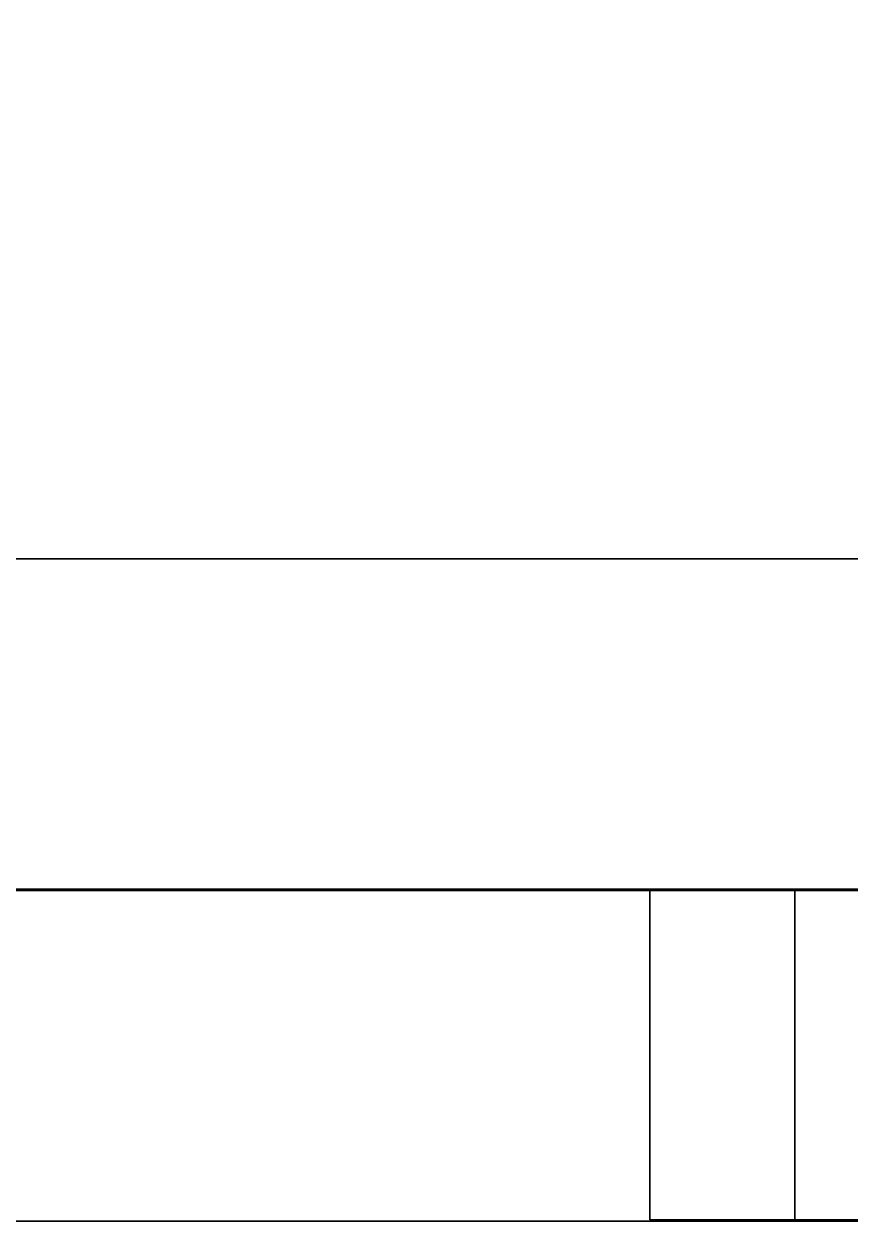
# Model space of a CAD drawing. Header units: millimetres. Extents: x -5968 to 8419, y -11886 to 221.
# Drawn here: x -5231.1 to -5186.1, y -11302.5 to -11237.3 of the extents above; entities that cross this region are included whole.
import ezdxf

# ---------------------------------------------------------------- set-up
doc = ezdxf.new("R2010")
doc.units = ezdxf.units.MM
doc.header["$LTSCALE"] = 20
doc.layers.add('Innenausbau_Konstruktion', color=7, linetype='Continuous')

# ---------------------------------------------------------------- blocks, each defined once
blk = doc.blocks.new('Hilfslinie')
at = {"color": 6, "linetype": 'Continuous', "lineweight": 9, "true_color": 0xff00ff, "transparency": 33554687}
blk.add_line((0, 0), (60, 0), dxfattribs=at)

msp = doc.modelspace()

# ---------------------------------------------------------------- linework, layer by layer
at = {"layer": 'Innenausbau_Konstruktion', "color": 7, "linetype": 'Continuous', "lineweight": 25, "transparency": 33554687}
for points in [[(-5611.118, -11284.5, 5208.109), (-5189.118, -11284.5, 5208.109), (-5189.118, -11284.5, 3709.032)], [(-4765.06, -11284.5, 3062.109), (-5611.06, -11284.5, 3062.109)], [(-5189.118, -11284.5, 3709.032), (-5252.549, -11284.5, 3709.032)], [(-5123.628, -11284.5, 3692.609), (-5252.491, -11284.5, 3692.609)], [(-5252.491, -11284.5, 3544.532), (-5123.628, -11284.5, 3544.532)], [(-5252.491, -11284.5, 3528.109), (-5123.628, -11284.5, 3528.109)], [(-5123.57, -11284.436, 3709.032), (-5197.002, -11284.436, 3709.032), (-5197.002, -11284.436, 5208.109), (-4765.002, -11284.436, 5208.109)], [(-5611.118, -11302.5, 5208.109), (-5189.118, -11302.5, 5208.109), (-5189.118, -11302.5, 3709.032)], [(-4765.06, -11302.5, 3062.109), (-5611.06, -11302.5, 3062.109)], [(-5189.118, -11302.5, 3709.032), (-5252.549, -11302.5, 3709.032)], [(-5123.628, -11302.5, 3692.609), (-5252.491, -11302.5, 3692.609)], [(-5252.491, -11302.5, 3544.532), (-5123.628, -11302.5, 3544.532)], [(-5252.491, -11302.5, 3528.109), (-5123.628, -11302.5, 3528.109)], [(-5123.57, -11302.436, 3709.032), (-5197.002, -11302.436, 3709.032), (-5197.002, -11302.436, 5208.109), (-4765.002, -11302.436, 5208.109)]]:
    msp.add_polyline3d(points, dxfattribs=at)
for points in [[(-4781.06, -11284.436, 3525.109), (-4781.06, -10714.436, 3525.109), (-5595.06, -10714.436, 3525.109), (-5595.06, -11284.436, 3525.109)], [(-5595.06, -11284.436, 3543.109), (-5595.06, -10714.436, 3543.109), (-4781.06, -10714.436, 3543.109), (-4781.06, -11284.436, 3543.109)], [(-4781.06, -11284.436, 3690.109), (-4781.06, -10714.436, 3690.109), (-5595.06, -10714.436, 3690.109), (-5595.06, -11284.436, 3690.109)], [(-5595.06, -11284.436, 3708.109), (-5595.06, -10714.436, 3708.109), (-4781.06, -10714.436, 3708.109), (-4781.06, -11284.436, 3708.109)], [(-4781.06, -11284.436, 4946.109), (-4781.06, -10714.436, 4946.109), (-5595.06, -10714.436, 4946.109), (-5595.06, -11284.436, 4946.109)], [(-5595.06, -11284.436, 4964.109), (-5595.06, -10714.436, 4964.109), (-4781.06, -10714.436, 4964.109), (-4781.06, -11284.436, 4964.109)], [(-4781.06, -11284.436, 5190.109), (-4781.06, -10714.436, 5190.109), (-5595.06, -10714.436, 5190.109), (-5595.06, -11284.436, 5190.109)], [(-5595.06, -11284.436, 5208.109), (-5595.06, -10714.436, 5208.109), (-4781.06, -10714.436, 5208.109), (-4781.06, -11284.436, 5208.109)], [(-5581.56, -11266.436, 3681.609), (-4794.56, -11266.436, 3681.609), (-4794.56, -11266.436, 3559.609), (-5581.56, -11266.436, 3559.609)], [(-4794.56, -11284.436, 3559.609), (-4794.56, -11266.436, 3559.609), (-5581.56, -11266.436, 3559.609), (-5581.56, -11284.436, 3559.609)], [(-5581.56, -11284.436, 3681.609), (-5581.56, -11266.436, 3681.609), (-4794.56, -11266.436, 3681.609), (-4794.56, -11284.436, 3681.609)], [(-5611.118, -11284.5, 5208.109), (-5611.118, -11302.5, 5208.109), (-5189.118, -11302.5, 5208.109), (-5189.118, -11284.5, 5208.109)], [(-4765.06, -11284.5, 3062.109), (-4765.06, -11302.5, 3062.109), (-5611.06, -11302.5, 3062.109), (-5611.06, -11284.5, 3062.109)], [(-5595.06, -11284.436, 3543.109), (-4781.06, -11284.436, 3543.109), (-4781.06, -11284.436, 3525.109), (-5595.06, -11284.436, 3525.109)], [(-5595.06, -11284.436, 3708.109), (-4781.06, -11284.436, 3708.109), (-4781.06, -11284.436, 3690.109), (-5595.06, -11284.436, 3690.109)], [(-5595.06, -11284.436, 4964.109), (-4781.06, -11284.436, 4964.109), (-4781.06, -11284.436, 4946.109), (-5595.06, -11284.436, 4946.109)], [(-5595.06, -11284.436, 5208.109), (-4781.06, -11284.436, 5208.109), (-4781.06, -11284.436, 5190.109), (-5595.06, -11284.436, 5190.109)], [(-5581.56, -11284.436, 3681.609), (-4794.56, -11284.436, 3681.609), (-4794.56, -11284.436, 3559.609), (-5581.56, -11284.436, 3559.609)], [(-5189.118, -11284.5, 3709.032), (-5189.118, -11302.5, 3709.032), (-5252.549, -11302.5, 3709.032), (-5252.549, -11284.5, 3709.032)], [(-5252.491, -11284.5, 3544.532), (-5252.491, -11302.5, 3544.532), (-5123.628, -11302.5, 3544.532), (-5123.628, -11284.5, 3544.532)], [(-5123.628, -11284.5, 3692.609), (-5123.628, -11302.5, 3692.609), (-5252.491, -11302.5, 3692.609), (-5252.491, -11284.5, 3692.609)], [(-5252.491, -11284.5, 3528.109), (-5252.491, -11302.5, 3528.109), (-5123.628, -11302.5, 3528.109), (-5123.628, -11284.5, 3528.109)], [(-5197.002, -11284.436, 5208.109), (-5197.002, -11302.436, 5208.109), (-4765.002, -11302.436, 5208.109), (-4765.002, -11284.436, 5208.109)], [(-5197.002, -11284.436, 3709.032), (-5197.002, -11302.436, 3709.032), (-5197.002, -11302.436, 5208.109), (-5197.002, -11284.436, 5208.109)], [(-5123.57, -11284.436, 3709.032), (-5123.57, -11302.436, 3709.032), (-5197.002, -11302.436, 3709.032), (-5197.002, -11284.436, 3709.032)], [(-5189.118, -11284.5, 5208.109), (-5189.118, -11302.5, 5208.109), (-5189.118, -11302.5, 3709.032), (-5189.118, -11284.5, 3709.032)]]:
    msp.add_3dface(points, dxfattribs=at)

# ---------------------------------------------------------------- block references
at = {"layer": 'Innenausbau_Konstruktion', "color": 7, "transparency": 33554687, "extrusion": (0, -1, 0)}
msp.add_blockref('Hilfslinie', (-5203.06, 4817.109, 11284.436), dxfattribs=at)

doc.saveas('drawing.dxf')
